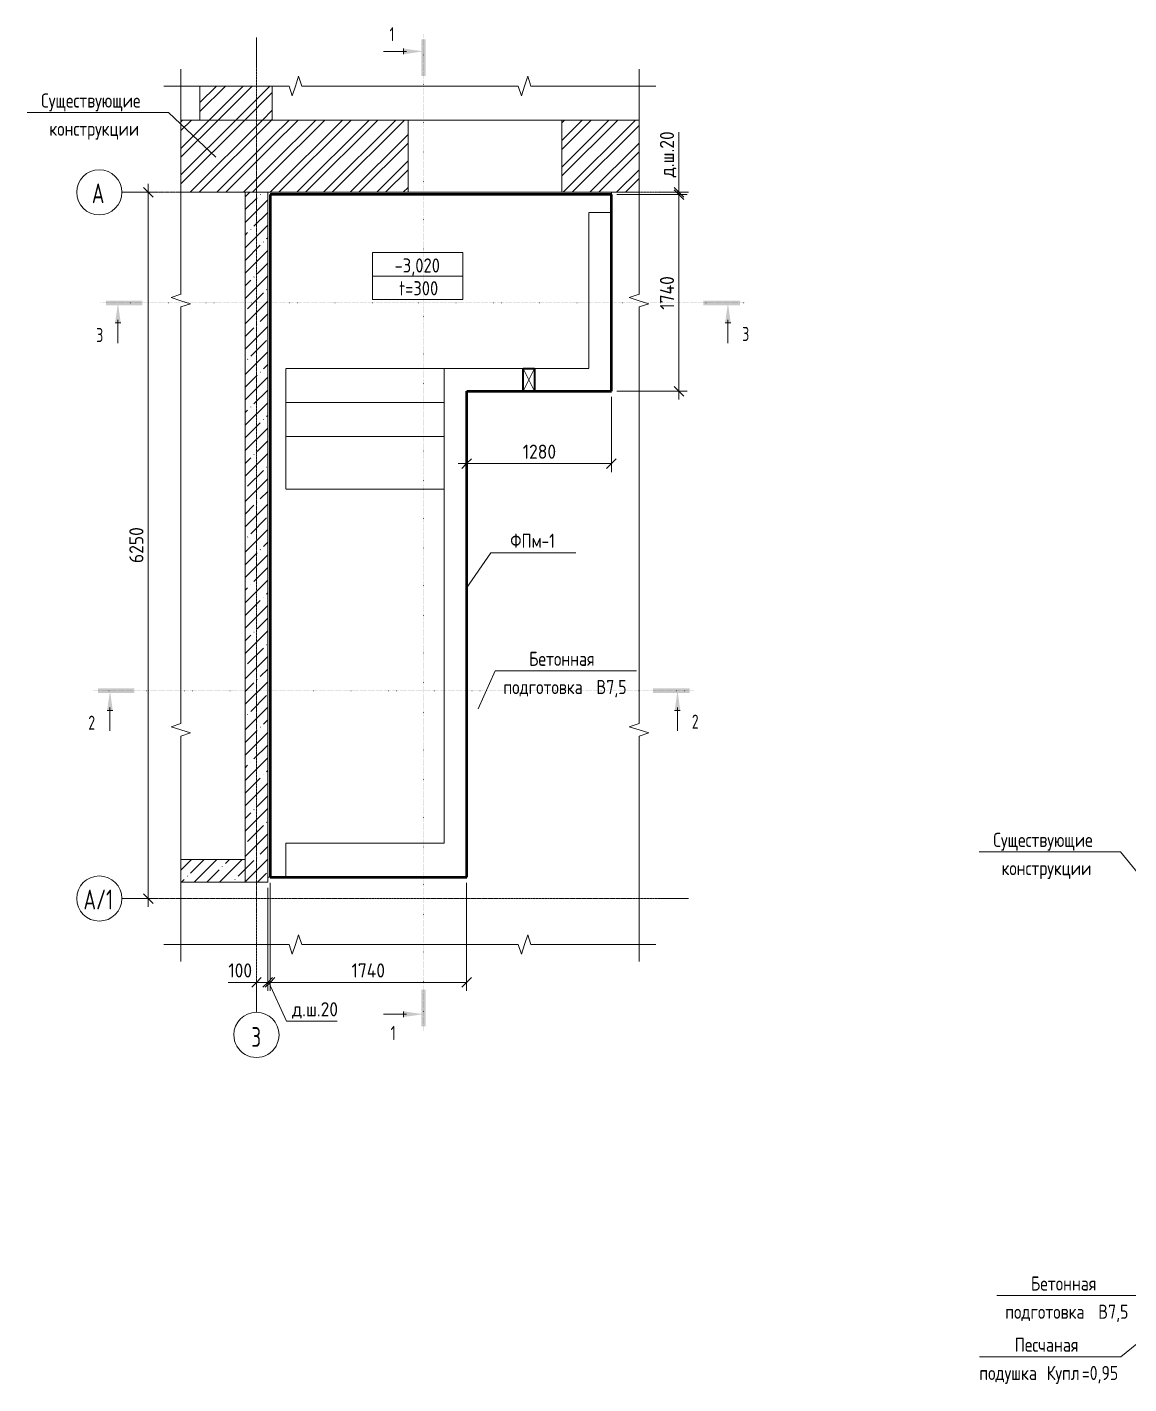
# Model space of a CAD drawing. Header units: millimetres. Extents: x 17301 to 64744, y -5326 to 7712.
# Drawn here: x 17301 to 27049, y -4295 to 7712 of the extents above; entities that cross this region are included whole.
import ezdxf

# ---------------------------------------------------------------- set-up
doc = ezdxf.new("R2010")
doc.units = ezdxf.units.MM
for name, pattern in [('01 Штриховая _4 мм_', [6, 3.5, -2.5]), ('02 Штрихпунктирная _20 мм_', [25, 20, -2.5, 0, -2.5]), ('04 Пунктир 10мм', [10, 0, -10])]:
    doc.linetypes.add(name, pattern=pattern)
for name, color, linetype, lineweight in [('AA_Dim', 7, 'Continuous', 9), ('AA_Dim-50', 7, 'Continuous', 9), ('AA_Oformlenie', 7, 'Continuous', 9), ('AA_Razrez', 7, 'Continuous', 9), ('AA_Vinoska', 7, 'Continuous', 9), ('AF_Okno', 7, 'Continuous', 20), ('AF_Perekritie', 7, 'Continuous', 60), ('AF_Perekritie_Опалубка', 253, 'Continuous', 20), ('AF_Perekritie_Опалубка_Существующая', 253, 'Continuous', 20), ('AF_Stena', 7, 'Continuous', 60), ('AF_Stena_Опалубка', 253, 'Continuous', 20), ('AF_Stena_Опалубка_Существующая', 253, 'Continuous', 20), ('KR_Fundament', 7, 'Continuous', 20), ('Оси', 7, 'Continuous', 9)]:
    doc.layers.add(name, color=color, linetype=linetype, lineweight=lineweight)
doc.styles.add('GOST Common', font='GOST_Common.ttf', dxfattribs={"width": 0.85, "height": 125})
doc.styles.add('ISOCPEUR', font='isocpeur.TTF', dxfattribs={"width": 0.7, "height": 175})
doc.styles.add('ISOCPEUR_1', font='isocpeur.TTF', dxfattribs={"width": 0.85, "height": 125})
doc.styles.add('ISOCPEUR_2', font='isocpeur.TTF', dxfattribs={"width": 0.9, "height": 125})
doc.styles.add('ISOCPEUR_3', font='isocpeur.TTF', dxfattribs={"width": 0.7, "height": 125})
doc.dimstyles.new('00_Точн_3_знака__прозр_', dxfattribs={"dimscale": 304.8, "dimtxt": 125.344371, "dimasz": 0.278871, "dimexe": 0.246063, "dimexo": 0.164042, "dimgap": 0.016404, "dimtad": 1, "dimdec": 3, "dimrnd": 0.001, "dimdsep": 46, "dimtxsty": 'ISOCPEUR_2', "dimblk1": 'OBLIQUE', "dimblk2": 'OBLIQUE', "dimsah": 1, "dimcen": 0.09, "dimdle": 0.246063, "dimazin": 0, "dimtfac": 1, "dimtdec": 4, "dimtix": 1, "dimtmove": 0, "dimatfit": 3, "dimfxl": 1, "dimtvp": 1, "dimtolj": 1, "dimtzin": 0, "dimlwd": 18, "dimlwe": 18, "dimarcsym": 2})
doc.dimstyles.new('00_Точн_3_знака__прозр__1', dxfattribs={"dimscale": 304.8, "dimtxt": 125.344371, "dimasz": 0.278871, "dimexe": 0.246063, "dimexo": 0.164042, "dimgap": 0.016404, "dimtad": 1, "dimdec": 3, "dimrnd": 0.001, "dimdsep": 46, "dimtxsty": 'ISOCPEUR_2', "dimblk1": 'OBLIQUE', "dimblk2": 'OBLIQUE', "dimsah": 1, "dimcen": 0.09, "dimdle": 0.246063, "dimazin": 0, "dimtfac": 1, "dimtdec": 4, "dimtix": 1, "dimtmove": 1, "dimatfit": 3, "dimfxl": 1, "dimtvp": 1, "dimtolj": 1, "dimtzin": 0, "dimlwd": 18, "dimlwe": 18, "dimarcsym": 2})
pattern_1 = [(45, (0, 0), (-112.2532, 112.2532), []), (45, (112.25, 0), (-112.2532, 112.2532), [198.437, -39.687, 1.676, -38.011])]
pattern_2 = [(45, (0, 0), (-117.8655, 117.8655), []), (45, (78.58, 0), (-117.8655, 117.8655), [])]

# ---------------------------------------------------------------- blocks, each defined once
blk = doc.blocks.new('Лестница - Лестница-3665978-КР_ФПм1_-3_300_-1этаж')
at = {"layer": 'AF_Perekritie', "linetype": '01 Штриховая _4 мм_', "lineweight": 20}
for p, q in [((19590, 4390), (19590, 4690)), ((19590, 4690), (20990, 4690)), ((20990, 4690), (20990, 4390)), ((19590, 4390), (19590, 3624)), ((19590, 4390), (20990, 4390)), ((20990, 3624), (20990, 4390)), ((19590, 4090), (19590, 3624)), ((20990, 4090), (19590, 4090)), ((19590, 3624), (20990, 3624))]:
    blk.add_line(p, q, dxfattribs=at)
blk = doc.blocks.new('231_Проем прямоугольный _Окно_Стена_ - 231_Проем прямоугольный _Окно_Стена_-3713129-КР_ФПм1_-3_300_-1этаж')
at = {"layer": 'AF_Okno'}
for p, q in [((-555, 320), (805, 320)), ((-555, -320), (805, -320))]:
    blk.add_line(p, q, dxfattribs=at)
blk = doc.blocks.new('231_Отверстие прямоугольное _Окно_Стена_ - Тип 1-3766578-КР_ФПм1_-3_300_-1этаж')
at = {"layer": 'AA_Oformlenie', "lineweight": 35}
for p, q in [((75, -100), (75, 100)), ((75, 100), (175, 100)), ((175, 100), (175, -100)), ((175, -100), (75, -100))]:
    blk.add_line(p, q, dxfattribs=at)
at = {"layer": 'AA_Oformlenie'}
for p, q in [((75, 100), (75, -100)), ((175, 100), (75, 100)), ((175, 100), (75, -100)), ((75, 100), (175, -100)), ((175, 100), (175, -100)), ((75, -100), (175, -100))]:
    blk.add_line(p, q, dxfattribs=at)
blk = doc.blocks.new('011_Прямоугольник обрыва _ЭлУзла_ - 011_Прямоугольник обрыва _ЭлУзла_-3707362-КР_ФПм1_-3_300_-1этаж')
at = {"layer": 'AA_Oformlenie'}
for p, q in [((0, -1843), (0, 0)), ((0, 0), (958, 0)), ((1070, 0), (2985, 0)), ((3097, 0), (4054, 0)), ((4054, 0), (4054, -1843)), ((0, -5641), (0, -1954)), ((4054, -1954), (4054, -5641)), ((0, -7597), (0, -5752)), ((4054, -5752), (4054, -7597)), ((958, -7597), (0, -7597)), ((2985, -7597), (1070, -7597)), ((4054, -7597), (3097, -7597))]:
    blk.add_line(p, q, dxfattribs=at)
blk = doc.blocks.new('Ось сетки - d_4мм-2765513-КР_ФПм1_-3_300_-1этаж')
at = {"layer": 'Оси'}
for start, end in [(360, 180), (360, 180), (180, 360), (180, 360)]:
    blk.add_arc((0, 0), 4, start, end, dxfattribs=at)
blk = doc.blocks.new('042_М_ФундПлиты_ТолщинаОтметка - 042_М_ФундПлиты_ТолщинаОтметка-647274-КР_ФПм1_-3_300_-1этаж')
at = {"layer": 'AA_Vinoska'}
for p, q in [((8, 4.17), (-8, 4.17)), ((-8, 4.17), (-8, 0)), ((8, 0), (8, 4.17)), ((8, 0), (-8, 0)), ((-8, 0), (-8, -4.17)), ((-8, 0), (8, 0)), ((8, -4.17), (8, 0)), ((-8, -4.17), (8, -4.17))]:
    blk.add_line(p, q, dxfattribs=at)
blk = doc.blocks.new('DIMBLOCK1-КР_ФПм1_-3_300_-1этаж')
at = {"layer": 'AA_Dim-50', "lineweight": 30}
for p, q in [((18373, 6250), (18331, 6292)), ((18373, 6250), (18416, 6207)), ((18373, 0), (18331, 42)), ((18373, 0), (18416, -43))]:
    blk.add_line(p, q, dxfattribs=at)
at = {"layer": 'AA_Dim-50', "lineweight": 18}
for p, q in [((18363, 6250), (18448, 6250)), ((18373, 6250), (18363, 6250)), ((18373, -75), (18373, 6325)), ((18363, 0), (18448, 0)), ((18373, 0), (18363, 0))]:
    blk.add_line(p, q, dxfattribs=at)
at = {"layer": 'AA_Dim-50', "color": 0, "lineweight": 18, "insert": (18205, 2969), "char_height": 125, "width": 374.61, "attachment_point": 1, "rotation": 90, "line_spacing_factor": 1.135194, "style": 'ISOCPEUR_2'}
blk.add_mtext('6250', dxfattribs=at)
blk = doc.blocks.new('_Oblique')
at = {"color": 0, "linetype": 'ByBlock', "lineweight": -2}
blk.add_line((-0.5, -0.5), (0.5, 0.5), dxfattribs=at)
blk = doc.blocks.new('DIMBLOCK2-КР_ФПм1_-3_300_-1этаж')
at = {"layer": 'AA_Dim-50', "lineweight": 18}
for p, q in [((19430, 95), (19430, -817)), ((19430, -742), (19430, 95)), ((19081, -742), (19341, -742)), ((19255, -742), (19430, -742)), ((19330, -732), (19330, -817)), ((19330, -742), (19330, -732)), ((19341, -742), (19380, -742))]:
    blk.add_line(p, q, dxfattribs=at)
at = {"layer": 'AA_Dim-50', "lineweight": 30}
for p, q in [((19330, -742), (19373, -699)), ((19430, -742), (19473, -699)), ((19330, -742), (19288, -784)), ((19430, -742), (19388, -784))]:
    blk.add_line(p, q, dxfattribs=at)
at = {"layer": 'AA_Dim-50', "color": 0, "lineweight": 18, "insert": (19081, -574), "char_height": 125, "width": 252.58, "attachment_point": 1, "line_spacing_factor": 1.135194, "style": 'ISOCPEUR_2'}
blk.add_mtext('100', dxfattribs=at)
blk = doc.blocks.new('DIMBLOCK3-КР_ФПм1_-3_300_-1этаж')
at = {"layer": 'AA_Dim-50', "lineweight": 18}
for p, q in [((19450, 140), (19450, -817)), ((19450, -742), (19450, 140)), ((19430, 95), (19430, -817)), ((19430, -742), (19430, 95)), ((19430, -742), (19450, -742)), ((19595, -1086), (19440, -742)), ((20044, -1086), (19595, -1086))]:
    blk.add_line(p, q, dxfattribs=at)
at = {"layer": 'AA_Dim-50', "lineweight": 30}
for p, q in [((19430, -742), (19473, -699)), ((19450, -742), (19493, -699)), ((19430, -742), (19388, -784)), ((19450, -742), (19408, -784))]:
    blk.add_line(p, q, dxfattribs=at)
at = {"layer": 'AA_Dim-50', "color": 0, "lineweight": 18, "insert": (19645, -918), "char_height": 125, "width": 479.62, "attachment_point": 1, "line_spacing_factor": 1.135194, "style": 'ISOCPEUR_2'}
blk.add_mtext('д.ш.20', dxfattribs=at)
blk = doc.blocks.new('DIMBLOCK4-КР_ФПм1_-3_300_-1этаж')
at = {"layer": 'AA_Dim-50', "lineweight": 18}
for p, q in [((19450, 140), (19450, -817)), ((19450, -742), (19450, 140)), ((21190, 140), (21190, -817)), ((21190, -742), (21190, 140)), ((19450, -742), (21190, -742))]:
    blk.add_line(p, q, dxfattribs=at)
at = {"layer": 'AA_Dim-50', "lineweight": 30}
for p, q in [((19450, -742), (19493, -699)), ((21190, -742), (21233, -699)), ((19450, -742), (19408, -784)), ((21190, -742), (21148, -784))]:
    blk.add_line(p, q, dxfattribs=at)
at = {"layer": 'AA_Dim-50', "color": 0, "lineweight": 18, "insert": (20171, -574), "char_height": 125, "width": 357.59, "attachment_point": 1, "line_spacing_factor": 1.135194, "style": 'ISOCPEUR_2'}
blk.add_mtext('1740', dxfattribs=at)
blk = doc.blocks.new('DIMBLOCK5-КР_ФПм1_-3_300_-1этаж')
at = {"layer": 'AA_Dim-50', "lineweight": 18}
for p, q in [((22470, 4440), (22470, 3774)), ((22470, 3849), (22470, 4440)), ((21115, 3849), (22470, 3849)), ((21190, 3860), (21190, 3774)), ((21190, 3849), (21190, 3860))]:
    blk.add_line(p, q, dxfattribs=at)
at = {"layer": 'AA_Dim-50', "lineweight": 30}
for p, q in [((21190, 3849), (21148, 3807)), ((21190, 3849), (21233, 3892)), ((22470, 3849), (22428, 3807)), ((22470, 3849), (22513, 3892))]:
    blk.add_line(p, q, dxfattribs=at)
at = {"layer": 'AA_Dim-50', "color": 0, "lineweight": 18, "insert": (21686, 4017), "char_height": 125, "width": 346.23, "attachment_point": 1, "line_spacing_factor": 1.135194, "style": 'ISOCPEUR_2'}
blk.add_mtext('1280', dxfattribs=at)
blk = doc.blocks.new('DIMBLOCK6-КР_ФПм1_-3_300_-1этаж')
at = {"layer": 'AA_Dim-50', "lineweight": 30}
for p, q in [((23067, 6230), (23025, 6272)), ((23067, 6230), (23110, 6187)), ((23067, 4490), (23025, 4532)), ((23067, 4490), (23110, 4447))]:
    blk.add_line(p, q, dxfattribs=at)
at = {"layer": 'AA_Dim-50', "lineweight": 18}
for p, q in [((22520, 6230), (23142, 6230)), ((23067, 6230), (22520, 6230)), ((23067, 4415), (23067, 6230)), ((22520, 4490), (23142, 4490)), ((23067, 4490), (22520, 4490))]:
    blk.add_line(p, q, dxfattribs=at)
at = {"layer": 'AA_Dim-50', "color": 0, "lineweight": 18, "insert": (22900, 5211), "char_height": 125, "width": 357.59, "attachment_point": 1, "rotation": 90, "line_spacing_factor": 1.135194, "style": 'ISOCPEUR_2'}
blk.add_mtext('1740', dxfattribs=at)
blk = doc.blocks.new('DIMBLOCK7-КР_ФПм1_-3_300_-1этаж')
at = {"layer": 'AA_Dim-50', "lineweight": 18}
for p, q in [((23067, 6782), (23067, 6333)), ((23057, 6250), (23142, 6250)), ((23067, 6250), (23057, 6250)), ((23067, 6333), (23067, 6240)), ((23067, 6230), (23067, 6325)), ((22520, 6230), (23142, 6230)), ((23067, 6230), (22520, 6230))]:
    blk.add_line(p, q, dxfattribs=at)
at = {"layer": 'AA_Dim-50', "lineweight": 30}
for p, q in [((23067, 6250), (23025, 6292)), ((23067, 6230), (23025, 6272)), ((23067, 6250), (23110, 6207)), ((23067, 6230), (23110, 6187))]:
    blk.add_line(p, q, dxfattribs=at)
at = {"layer": 'AA_Dim-50', "color": 0, "lineweight": 18, "insert": (22900, 6383), "char_height": 125, "width": 479.62, "attachment_point": 1, "rotation": 90, "line_spacing_factor": 1.135194, "style": 'ISOCPEUR_2'}
blk.add_mtext('д.ш.20', dxfattribs=at)
blk = doc.blocks.new('Разрез - Номер узла_ сзади-394133-КР_ФПм1_-3_300_-1этаж')
at = {"layer": 'AA_Razrez'}
for points in [[(7.33, 0.4), (7.33, -0.39), (0.87, -0.39), (0.87, 0.4)], [(3.5, -3.53), (2.5, -3.53), (3, 0)]]:
    blk.add_hatch(color=256, dxfattribs=at).paths.add_polyline_path(points)
for p, q in [((2.5, -3.53), (3.5, -3.53)), ((3, -3), (3, -7.1))]:
    blk.add_line(p, q, dxfattribs=at)
blk = doc.blocks.new('Разрез - Номер узла_ спереди-394134-КР_ФПм1_-3_300_-1этаж')
at = {"layer": 'AA_Razrez'}
for points in [[(7.33, 0.4), (7.33, -0.39), (0.87, -0.39), (0.87, 0.4)], [(3.5, -3.53), (2.5, -3.53), (3, 0)]]:
    blk.add_hatch(color=256, dxfattribs=at).paths.add_polyline_path(points)
for p, q in [((2.5, -3.53), (3.5, -3.53)), ((3, -3), (3, -7.1))]:
    blk.add_line(p, q, dxfattribs=at)
blk = doc.blocks.new('010_Текст с выноской - Текст 2 строки-3751057-КР_ФПм1_-3_300_-1этаж')
at = {"layer": 'AA_Vinoska'}
blk.add_line((-12.5, 0), (12.5, 0), dxfattribs=at)
blk = doc.blocks.new('010_Текст с выноской - Текст 2 строки-3754870-КР_ФПм1_-3_300_-1этаж')
at = {"layer": 'AA_Vinoska'}
blk.add_line((-7.5, 0), (7.5, 0), dxfattribs=at)
blk = doc.blocks.new('010_Текст с выноской - Текст 2 строки-3751057-КР_РЗ_Опл_1')
at = {"layer": 'AA_Vinoska'}
blk.add_line((-8049, 413), (-6799, 413), dxfattribs=at)

msp = doc.modelspace()

# ---------------------------------------------------------------- hatches: boundary and pattern name
at = {"layer": 'AF_Stena', "lineweight": 9}
h = msp.add_hatch(dxfattribs=at)
h.set_pattern_fill('FP_2', color=256, style=0, pattern_type=2)
h.set_pattern_definition(pattern_2)
h.paths.add_polyline_path([(19470.0616, 6890), (19470.0616, 7190), (18830.0616, 7190), (18830.0616, 6890)])
h = msp.add_hatch(dxfattribs=at)
h.set_pattern_fill('FP_2', color=256, style=0, pattern_type=2)
h.set_pattern_definition(pattern_2)
h.paths.add_polyline_path([(19430.0616, 6250), (19470.0616, 6250), (19470.0616, 6890), (18661.3094, 6890), (18661.3094, 6250), (19230.0616, 6250)])
h = msp.add_hatch(dxfattribs=at)
h.set_pattern_fill('FP_2', color=256, style=0, pattern_type=2)
h.set_pattern_definition(pattern_2)
h.paths.add_polyline_path([(22715.1232, 6250), (22715.1232, 6890), (22031.2566, 6890), (22031.2566, 6250)])
h.paths.add_polyline_path([(20671.2566, 6250), (20671.2566, 6890), (19470.0616, 6890), (19470.0616, 6250)])
h = msp.add_hatch(dxfattribs=at)
h.set_pattern_fill('FP_1', color=256, style=0, pattern_type=2)
h.set_pattern_definition(pattern_1)
h.paths.add_polyline_path([(19430.0616, 145), (19430.0616, 6250), (19230.0616, 6250), (19230.0616, 145)])
h = msp.add_hatch(dxfattribs=at)
h.set_pattern_fill('FP_1', color=256, style=0, pattern_type=2)
h.set_pattern_definition(pattern_1)
h.paths.add_polyline_path([(19230.0616, 145), (19230.0616, 345), (18661.3094, 345), (18661.3094, 145)])

# ---------------------------------------------------------------- linework, layer by layer
at = {"layer": 'AA_Razrez', "linetype": '04 Пунктир 10мм'}
for p, q in [((20808.2163, 7647.1457), (20808.2163, -1173.6906)), ((17954.4964, 5270.6513), (23651.715, 5270.6513)), ((17883.9895, 1839.3839), (23205.3254, 1839.3839))]:
    msp.add_line(p, q, dxfattribs=at)
at = {"layer": 'AA_Vinoska'}
for p, q in [((18661.3094, 7190), (18661.3094, 7340)), ((22715.1232, 7190), (22715.1232, 7340)), ((19702.9172, 7276.6501), (19674.7628, 7190)), ((19731.0715, 7190), (19702.9172, 7276.6501)), ((21729.8241, 7276.6501), (21701.6698, 7190)), ((21757.9784, 7190), (21729.8241, 7276.6501)), ((18661.3094, 7190), (18511.3094, 7190)), ((19619.7628, 7190), (19647.2628, 7103.3975)), ((19647.2628, 7103.3975), (19674.7628, 7190)), ((21646.6698, 7190), (21674.1698, 7103.3975)), ((21674.1698, 7103.3975), (21701.6698, 7190)), ((22715.1232, 7190), (22865.1232, 7190)), ((18971.4038, 6560.6861), (18551.2119, 6955.8669)), ((18661.3094, 5347.1538), (18574.6593, 5318.9994)), ((18574.6593, 5318.9994), (18661.3094, 5290.8451)), ((18747.9119, 5263.3451), (18661.3094, 5290.8451)), ((22715.1232, 5347.1538), (22628.4731, 5318.9994)), ((22628.4731, 5318.9994), (22715.1232, 5290.8451)), ((22801.7258, 5263.3451), (22715.1232, 5290.8451)), ((18661.3094, 5235.8451), (18747.9119, 5263.3451)), ((22715.1232, 5235.8451), (22801.7258, 5263.3451)), ((21185.6191, 2744.4098), (21404.8163, 3059.3154)), ((21292.0204, 1679.5621), (21441.6467, 2014.8926)), ((18661.3094, 1548.8439), (18574.6593, 1520.6896)), ((18574.6593, 1520.6896), (18661.3094, 1492.5353)), ((18747.9119, 1465.0353), (18661.3094, 1492.5353)), ((18661.3094, 1437.5353), (18747.9119, 1465.0353)), ((22715.1232, 1548.8439), (22628.4731, 1520.6896)), ((22628.4731, 1520.6896), (22715.1232, 1492.5353)), ((22801.7258, 1465.0353), (22715.1232, 1492.5353)), ((22715.1232, 1437.5353), (22801.7258, 1465.0353)), ((27482.9505, -211.9998), (26975.5532, 412.5275)), ((19702.9172, -319.9695), (19674.7628, -406.6196)), ((19731.0715, -406.6196), (19702.9172, -319.9695)), ((21729.8241, -319.9695), (21701.6698, -406.6196)), ((21757.9784, -406.6196), (21729.8241, -319.9695)), ((18661.3094, -406.6196), (18511.3094, -406.6196)), ((18661.3094, -406.6196), (18661.3094, -556.6196)), ((19619.7628, -406.6196), (19647.2628, -493.2222)), ((19647.2628, -493.2222), (19674.7628, -406.6196)), ((21646.6698, -406.6196), (21674.1698, -493.2222)), ((21674.1698, -493.2222), (21701.6698, -406.6196)), ((22715.1232, -406.6196), (22865.1232, -406.6196)), ((22715.1232, -406.6196), (22715.1232, -556.6196)), ((27638.8888, -3517.1404), (26976.9891, -4055.5337))]:
    msp.add_line(p, q, dxfattribs=at)
at = {"layer": 'AF_Perekritie_Опалубка_Существующая', "linetype": '01 Штриховая _4 мм_'}
for p, q in [((19430.0616, 145), (19430.0616, 6250)), ((19430.0616, 6250), (19470.0616, 6250)), ((19470.0616, 6250), (22715.1232, 6250)), ((18661.3094, 145), (19430.0616, 145))]:
    msp.add_line(p, q, dxfattribs=at)
at = {"layer": 'AF_Stena_Опалубка', "linetype": '01 Штриховая _4 мм_'}
for p, q in [((19430.0616, 190), (19430.0616, 6250)), ((19450.0616, 6250), (19430.0616, 6250)), ((19450.0616, 6250), (22470.0616, 6250)), ((22470.0616, 6230), (22470.0616, 6250)), ((22470.0616, 6230), (19450.0616, 6230)), ((19450.0616, 6230), (19450.0616, 190)), ((22470.0616, 6070), (22270.0616, 6070)), ((22270.0616, 6070), (22270.0616, 4690)), ((22470.0616, 4690), (22470.0616, 6070)), ((22270.0616, 4690), (20990.0616, 4690)), ((20990.0616, 4690), (20990.0616, 4490)), ((21690.0616, 4690), (21690.0616, 4490)), ((21790.0616, 4490), (21790.0616, 4690)), ((22470.0616, 4490), (22470.0616, 4690)), ((20990.0616, 4490), (20990.0616, 4090)), ((21190.0616, 190), (21190.0616, 4490)), ((21190.0616, 4490), (22470.0616, 4490)), ((20990.0616, 4089.9504), (20990.0616, 3623.5852)), ((20990.0616, 3623.5356), (20990.0616, 490)), ((20990.0616, 490), (19590.0616, 490)), ((19590.0616, 490), (19590.0616, 190)), ((19450.0616, 190), (19430.0616, 190)), ((19590.0616, 190), (20990.0616, 190)), ((20990.0616, 190), (21190.0616, 190))]:
    msp.add_line(p, q, dxfattribs=at)
at = {"layer": 'AF_Stena_Опалубка_Существующая', "linetype": '01 Штриховая _4 мм_'}
for p, q in [((18830.0616, 7190), (18830.0616, 6890)), ((19470.0616, 6890), (19470.0616, 7190)), ((18830.0616, 6890), (18661.3094, 6890)), ((19470.0616, 6890), (18830.0616, 6890)), ((19470.0616, 6890), (18830.1112, 6890)), ((20671.2566, 6890), (19470.0616, 6890)), ((20671.2566, 6250), (20671.2566, 6890)), ((20671.2566, 6890), (22031.2566, 6890)), ((22715.1232, 6890), (22031.2566, 6890)), ((22031.2566, 6890), (22031.2566, 6250)), ((18661.3094, 6250), (19230.0616, 6250)), ((19230.0616, 6250), (19230.0616, 345)), ((19430.0616, 145), (19430.0616, 6250)), ((19430.0616, 6250), (19470.0616, 6250)), ((19470.0616, 6250), (20671.2566, 6250)), ((22031.2566, 6250), (20671.2566, 6250)), ((22031.2566, 6250), (22715.1232, 6250)), ((19230.0616, 345), (18661.3094, 345)), ((19230.0616, 345), (19230.0616, 145)), ((19230.0616, 344.9504), (19230.0616, 145)), ((18661.3094, 145), (19230.0616, 145)), ((19230.0616, 145), (19430.0616, 145))]:
    msp.add_line(p, q, dxfattribs=at)
at = {"layer": 'AF_Stena_Опалубка_Существующая'}
for p, q in [((19430.0616, 6250), (19230.0616, 6250)), ((19230.0616, 6250), (19430.0616, 6250))]:
    msp.add_line(p, q, dxfattribs=at)
at = {"layer": 'KR_Fundament', "lineweight": 50}
for p, q in [((19450.0616, 6230), (19450.0616, 190)), ((22470.0616, 6230), (19450.0616, 6230)), ((22470.0616, 4490), (22470.0616, 6230)), ((21190.0616, 190), (21190.0616, 4490)), ((21190.0616, 4490), (22470.0616, 4490)), ((19450.0616, 190), (21190.0616, 190))]:
    msp.add_line(p, q, dxfattribs=at)
at = {"layer": 'Оси'}
for p, q in [((19330.0616, 7619.3517), (19330.0616, 7369.3517)), ((18389.6874, 6250), (18139.6874, 6250)), ((23153.1832, 6250), (22903.1832, 6250)), ((18389.6874, 0), (18139.6874, 0)), ((23153.1832, 0), (22903.1832, 0)), ((19330.0616, -756.6196), (19330.0616, -1006.6196))]:
    msp.add_line(p, q, dxfattribs=at)
at = {"layer": 'Оси', "linetype": '02 Штрихпунктирная _20 мм_'}
for p, q in [((19330.0616, 7369.3517), (19330.0616, -756.6196)), ((22903.1832, 6250), (18389.6874, 6250)), ((22903.1832, 0), (18389.6874, 0))]:
    msp.add_line(p, q, dxfattribs=at)

# ---------------------------------------------------------------- block references
at = {"layer": 'AA_Oformlenie'}
msp.add_blockref('011_Прямоугольник обрыва _ЭлУзла_ - 011_Прямоугольник обрыва _ЭлУзла_-3707362-КР_ФПм1_-3_300_-1этаж', (18661.3094, 7190), dxfattribs=at)
at = {"layer": 'AA_Razrez', "xscale": 49.99999999999998, "yscale": 49.99999999999998, "zscale": 49.99999999999998, "rotation": 269.9999999999996}
msp.add_blockref('Разрез - Номер узла_ спереди-394134-КР_ФПм1_-3_300_-1этаж', (20808.2163, 7647.1457), dxfattribs=at)
at = {"layer": 'AA_Razrez', "xscale": 49.99999999999998, "yscale": 49.99999999999998, "zscale": 49.99999999999998}
for p in [(17954.4964, 5270.6513), (17883.9895, 1839.3839)]:
    msp.add_blockref('Разрез - Номер узла_ спереди-394134-КР_ФПм1_-3_300_-1этаж', p, dxfattribs=at)
at = {"layer": 'AA_Razrez', "extrusion": (0, 0, -1), "xscale": 49.99999999999998, "yscale": 49.99999999999998, "zscale": 49.99999999999998}
for p in [(-23651.715, 5270.6513), (-23205.3254, 1839.3839)]:
    msp.add_blockref('Разрез - Номер узла_ сзади-394133-КР_ФПм1_-3_300_-1этаж', p, dxfattribs=at)
at = {"layer": 'AA_Razrez', "extrusion": (0, 0, -1), "xscale": 49.99999999999998, "yscale": 49.99999999999998, "zscale": 49.99999999999998, "rotation": 90.00000000000053}
msp.add_blockref('Разрез - Номер узла_ сзади-394133-КР_ФПм1_-3_300_-1этаж', (-20808.2163, -1173.6906), dxfattribs=at)
at = {"layer": 'AA_Vinoska'}
for name, p, xscale, yscale, zscale in [('010_Текст с выноской - Текст 2 строки-3751057-КР_ФПм1_-3_300_-1этаж', (17926.2119, 6955.8669), 50, 50, 50), ('042_М_ФундПлиты_ТолщинаОтметка - 042_М_ФундПлиты_ТолщинаОтметка-647274-КР_ФПм1_-3_300_-1этаж', (20756.6479, 5508.5749), 49.99999999999998, 49.99999999999998, 49.99999999999998), ('010_Текст с выноской - Текст 2 строки-3754870-КР_ФПм1_-3_300_-1этаж', (21779.8163, 3059.3154), 50, 50, 50), ('010_Текст с выноской - Текст 2 строки-3751057-КР_ФПм1_-3_300_-1этаж', (22066.6467, 2014.8926), 50, 50, 50)]:
    msp.add_blockref(name, p, dxfattribs=dict(at, xscale=xscale, yscale=yscale, zscale=zscale))
for p in [(33774.3179, 0), (33930.1615, -3926.2534), (33775.7537, -4468.0612)]:
    msp.add_blockref('010_Текст с выноской - Текст 2 строки-3751057-КР_РЗ_Опл_1', p, dxfattribs=at)
at = {"layer": 'AF_Okno'}
for name, p in [('231_Проем прямоугольный _Окно_Стена_ - 231_Проем прямоугольный _Окно_Стена_-3713129-КР_ФПм1_-3_300_-1этаж', (21226.2566, 6570)), ('231_Отверстие прямоугольное _Окно_Стена_ - Тип 1-3766578-КР_ФПм1_-3_300_-1этаж', (21615.0616, 4590))]:
    msp.add_blockref(name, p, dxfattribs=at)
at = {"layer": 'AF_Perekritie_Опалубка', "linetype": '01 Штриховая _4 мм_'}
msp.add_blockref('Лестница - Лестница-3665978-КР_ФПм1_-3_300_-1этаж', (0, 0), dxfattribs=at)
at = {"layer": 'Оси', "xscale": 49.99999999999998, "yscale": 49.99999999999998, "zscale": 49.99999999999998}
for p, rotation in [((17939.6874, 6250), 89.9999999999998), ((17939.6874, 0), 89.9999999999998), ((19330.0616, -1206.6196), 180)]:
    msp.add_blockref('Ось сетки - d_4мм-2765513-КР_ФПм1_-3_300_-1этаж', p, dxfattribs=dict(at, rotation=rotation))

# ---------------------------------------------------------------- texts
at = {"layer": 'AA_Razrez', "char_height": 125, "attachment_point": 1, "style": 'ISOCPEUR_3'}
for s, insert, width in [('\\fISOCPEUR|b0|i0|c204|p34|;\\W.7;1', (20508.2728, 7711.8763), 53.312219), ('\\fISOCPEUR|b0|i0|c204|p34|;\\W.7;3', (17912.8751, 5049.4671), 75.759469), ('\\fISOCPEUR|b0|i0|c204|p34|;\\W.7;3', (23628.5862, 5059.0542), 75.759469), ('\\fISOCPEUR|b0|i0|c204|p34|;\\W.7;2', (17842.3683, 1618.1997), 75.759469), ('\\fISOCPEUR|b0|i0|c204|p34|;\\W.7;2', (23182.1966, 1627.7868), 75.759469), ('\\fISOCPEUR|b0|i0|c204|p34|;\\W.7;1', (20517.8598, -1127.4525), 53.312219)]:
    msp.add_mtext(s, dxfattribs=dict(at, insert=insert, width=width))
at = {"layer": 'AA_Vinoska', "char_height": 125, "attachment_point": 1}
for s, insert, width, style in [('Существующие', (17424.9385, 7124.9821), 1209.546016, 'GOST Common'), ('конструкции', (17498.0385, 6874.9821), 1032.373078, 'GOST Common'), ('-3,020', (20552.1687, 5665.0813), 504.261437, 'ISOCPEUR_1'), ('t=300', (20591.8062, 5463.2376), 446.339516, 'ISOCPEUR_1'), ('ФПм', (21575.1929, 3228.4307), 333.902844, 'GOST Common'), ('-1', (21850.6903, 3228.4307), 156.729906, 'GOST Common'), ('Бетонная', (21742.3858, 2184.0078), 780.242359, 'GOST Common'), ('\\fGOST Common|b0|i0|c204|p34|;\\W.85; ', (22301.9337, 1934.0078), 44.293234, 'GOST Common'), ('\\fGOST Common|b0|i0|c204|p34|;\\W.85;В', (22338.4793, 1934.0078), 105.622328, 'GOST Common'), ('7,5', (22425.6264, 1934.0078), 228.280516, 'GOST Common'), ('подготовка', (21514.7983, 1934.0078), 954.008125, 'GOST Common'), ('Существующие', (25849.2798, 581.6427), 1209.546016, 'GOST Common'), ('конструкции', (25922.3798, 331.6427), 1032.373078, 'GOST Common'), ('Бетонная', (26182.136, -3344.6106), 780.242359, 'GOST Common'), ('\\fGOST Common|b0|i0|c204|p34|;\\W.85; ', (26741.6839, -3594.6106), 44.293234, 'GOST Common'), ('\\fGOST Common|b0|i0|c204|p34|;\\W.85;В', (26778.2295, -3594.6106), 105.622328, 'GOST Common'), ('7,5', (26865.3766, -3594.6106), 228.280516, 'GOST Common'), ('подготовка', (25954.5485, -3594.6106), 954.008125, 'GOST Common'), ('Песчаная', (26038.9907, -3886.4185), 752.984984, 'GOST Common'), ('подушка', (25725.5532, -4136.4185), 678.027203, 'GOST Common'), ('\\fGOST Common|b0|i0|c204|p34|;\\W.85; ', (26284.9816, -4136.4185), 44.293234, 'GOST Common'), ('Купл', (26321.5272, -4136.4185), 378.196078, 'GOST Common'), ('=0,95', (26633.5701, -4136.4185), 412.267797, 'GOST Common')]:
    msp.add_mtext(s, dxfattribs=dict(at, insert=insert, width=width, style=style))
at = {"layer": 'Оси', "char_height": 175, "attachment_point": 1, "style": 'ISOCPEUR'}
for s, insert, width in [('\\fISOCPEUR|b0|i0|c204|p34|;\\W.7;А', (17874.1739, 6328.5763), 134.6835), ('\\fISOCPEUR|b0|i0|c204|p34|;\\W.7;А', (17799.9739, 78.5763), 134.6835), ('/1', (17911.0989, 78.5763), 179.578), ('\\fISOCPEUR|b0|i0|c204|p34|;\\W.7;3', (19284.8019, -1138.0165), 103.818531)]:
    msp.add_mtext(s, dxfattribs=dict(at, insert=insert, width=width))

# ---------------------------------------------------------------- dimensions: what is measured, and where the dimension line sits
at = {"layer": 'AA_Dim', "lineweight": 18}
dim = msp.add_linear_dim(base=(23067.3911, 6250), p1=(22470.0616, 6230), p2=(23007.287, 6250), angle=90, dimstyle='00_Точн_3_знака__прозр__1', override={"dimpost": 'д.ш.<>', "dimfxl": 537.597574}, dxfattribs=at)
dim.commit()
dim.dimension.update_dxf_attribs({"geometry": 'DIMBLOCK7-КР_ФПм1_-3_300_-1этаж', "text_midpoint": (22982.8846, 6622.5337), "dimtype": 160, "text_rotation": 90})
for base, p1, p2, override, picture, middle in [((18373.2643, 6250), (18313.1603, 0), (18313.1603, 6250), {"dimpost": '<>', "dimfxl": 6250}, 'DIMBLOCK1-КР_ФПм1_-3_300_-1этаж', (18305.7643, 3125)), ((23067.3911, 6230), (22470.0616, 4490), (22470.0616, 6230), {"dimpost": '<>', "dimfxl": 1740}, 'DIMBLOCK6-КР_ФПм1_-3_300_-1этаж', (22999.8911, 5360))]:
    dim = msp.add_linear_dim(base=base, p1=p1, p2=p2, angle=90, dimstyle='00_Точн_3_знака__прозр_', override=override, dxfattribs=at)
    dim.commit()
    dim.dimension.update_dxf_attribs({"geometry": picture, "text_midpoint": middle})
for base, p1, p2, override, picture, middle in [((22470.0616, 3849.4083), (21190.0616, 3909.5124), (22470.0616, 4490), {"dimpost": '<>', "dimfxl": 1405.477084}, 'DIMBLOCK5-КР_ФПм1_-3_300_-1этаж', (21830.0616, 3916.9083)), ((21190.0616, -741.7263), (19450.0616, 190), (21190.0616, 190), {"dimpost": '<>', "dimfxl": 1740}, 'DIMBLOCK4-КР_ФПм1_-3_300_-1этаж', (20320.0616, -674.2263))]:
    dim = msp.add_linear_dim(base=base, p1=p1, p2=p2, dimstyle='00_Точн_3_знака__прозр_', override=override, dxfattribs=at)
    dim.commit()
    dim.dimension.update_dxf_attribs({"geometry": picture, "text_midpoint": middle})
for base, p1, p2, override, picture, middle in [((19430.0616, -741.7263), (19330.0616, -681.6222), (19430.0616, 145), {"dimpost": '<>', "dimfxl": 832.648941}, 'DIMBLOCK2-КР_ФПм1_-3_300_-1этаж', (19206.9375, -657.2198)), ((19450.0616, -741.7263), (19430.0616, 145), (19450.0616, 190), {"dimpost": 'д.ш.<>', "dimfxl": 49.244289}, 'DIMBLOCK3-КР_ФПм1_-3_300_-1этаж', (19884.587, -1001.0436))]:
    dim = msp.add_linear_dim(base=base, p1=p1, p2=p2, dimstyle='00_Точн_3_знака__прозр__1', override=override, dxfattribs=at)
    dim.commit()
    dim.dimension.update_dxf_attribs({"geometry": picture, "text_midpoint": middle, "dimtype": 160})

doc.saveas('drawing.dxf')
